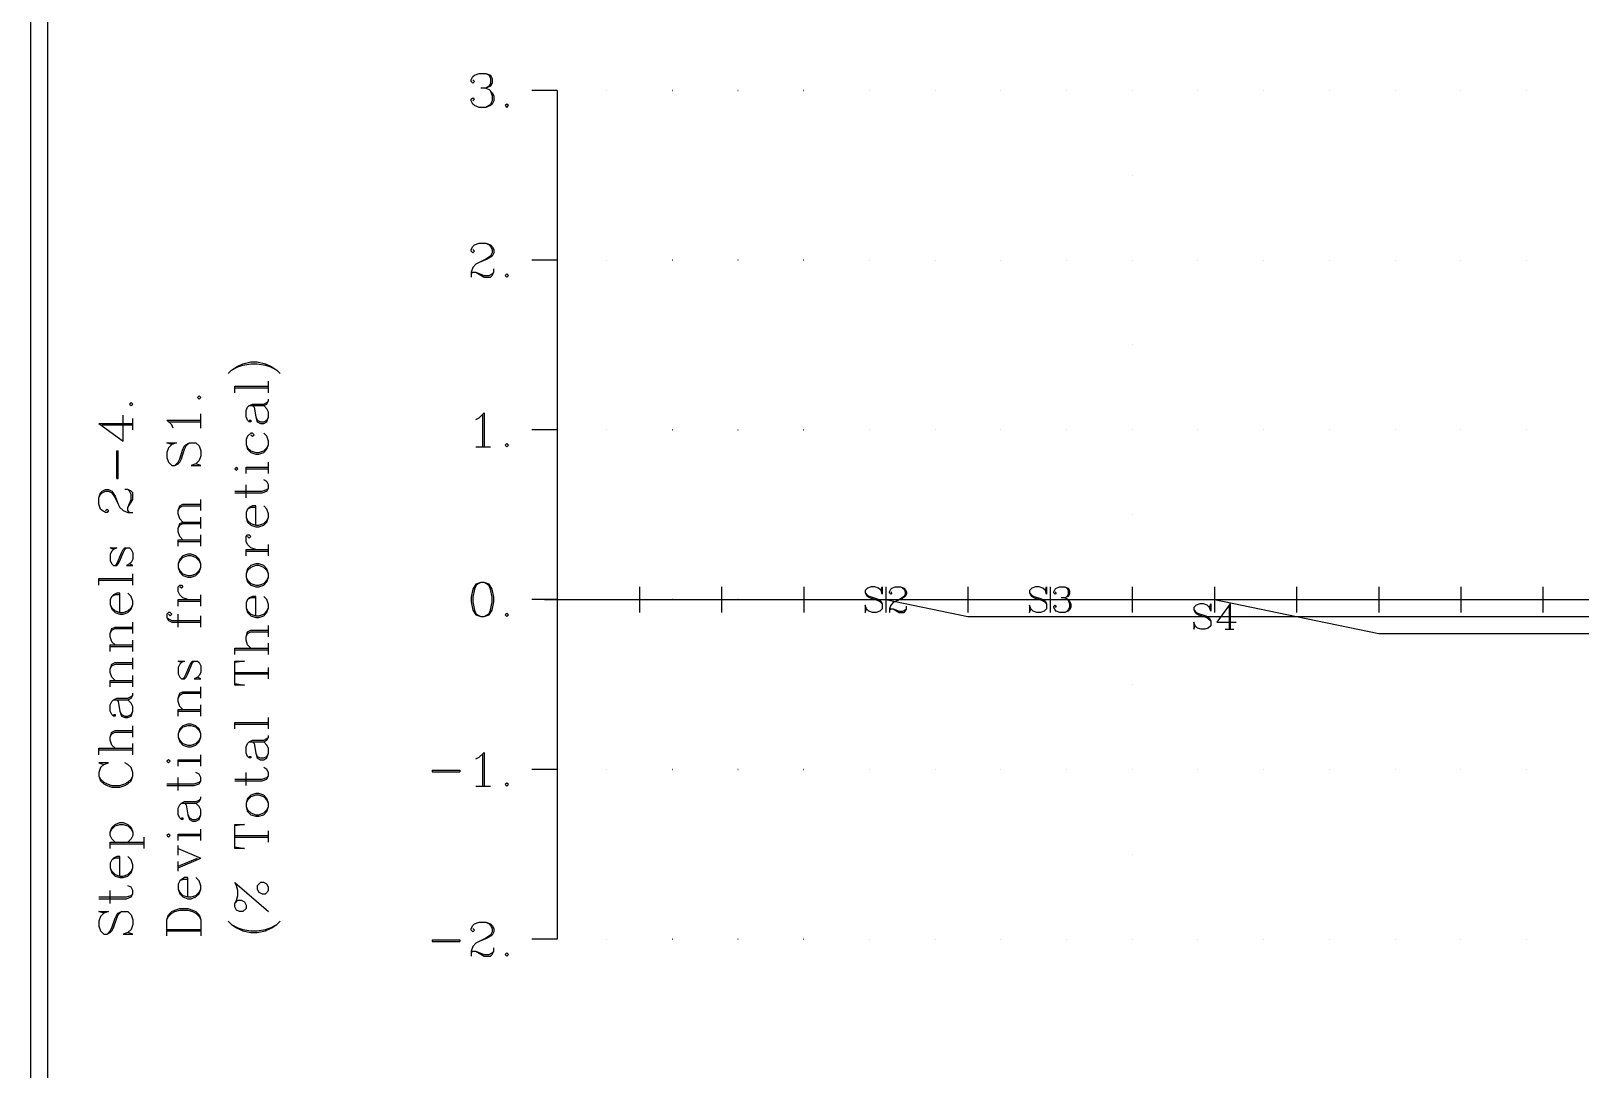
# Model space of a CAD drawing. Extents: x 10 to 200, y 0 to 250.
# Drawn here: x 10 to 101.2, y 73.3 to 134.5 of the extents above; entities that cross this region are included whole.
import ezdxf

# ---------------------------------------------------------------- set-up
doc = ezdxf.new("R2010")
doc.units = 0
doc.linetypes.add('1', pattern=[0])
for name, color, linetype in [('1', 7, '1'), ('2', 7, '1'), ('3', 7, '1')]:
    doc.layers.add(name, color=color, linetype=linetype)

msp = doc.modelspace()

# ---------------------------------------------------------------- linework, layer by layer
at = {"layer": '1'}
for p, q in [((41, 131), (39.5, 131)), ((41, 131), (41, 81)), ((41, 121), (39.5, 121)), ((22, 113.57), (24, 113.57)), ((22, 113.19), (22, 113.57)), ((22, 113.48), (24, 113.48)), ((24, 113.19), (24, 113.86)), ((14, 111.38), (16, 111.38)), ((16, 111), (16, 111.67)), ((18.1, 111.48), (20, 111.48)), ((20, 111.1), (20, 111.95)), ((36.6, 111.9), (36.6, 110)), ((14.19, 111.29), (16, 111.29)), ((41, 111), (39.5, 111)), ((36.21, 110), (37.07, 110)), ((22.67, 108.81), (24, 108.81)), ((22.67, 108.43), (22.67, 108.81)), ((22.67, 108.71), (24, 108.71)), ((24, 108.43), (24, 109.1)), ((22.67, 107), (22.67, 107.76)), ((20, 106.24), (20, 106.9)), ((20, 105.19), (20, 105.86)), ((18.67, 104.52), (20, 104.52)), ((18.67, 104.14), (18.67, 104.52)), ((18.67, 104.43), (20, 104.43)), ((20, 104.14), (20, 104.81)), ((24, 103.57), (24, 104.24)), ((22.67, 103.95), (24, 103.95)), ((22.67, 103.57), (22.67, 103.95)), ((22.67, 103.86), (24, 103.86)), ((14, 102.24), (16, 102.24)), ((14, 101.86), (14, 102.24)), ((16, 101.86), (16, 102.52)), ((14, 102.14), (16, 102.14)), ((20, 100.62), (20, 101.29)), ((41, 101.76), (41, 100.24)), ((45.84, 101.76), (45.84, 100.24)), ((50.68, 101.76), (50.68, 100.24)), ((55.52, 101.76), (55.52, 100.24)), ((60.35, 101.76), (60.35, 100.24)), ((65.19, 101.76), (65.19, 100.24)), ((70.03, 101.76), (70.03, 100.24)), ((74.87, 101.76), (74.87, 100.24)), ((79.71, 101.76), (79.71, 100.24)), ((84.55, 101.76), (84.55, 100.24)), ((89.39, 101.76), (89.39, 100.24)), ((94.23, 101.76), (94.23, 100.24)), ((99.06, 101.76), (99.06, 100.24)), ((18.67, 101), (20, 101)), ((18.67, 100.62), (18.67, 101)), ((18.67, 100.9), (20, 100.9)), ((41, 101), (39.5, 101)), ((40.24, 101), (41.76, 101)), ((45.08, 101), (46.6, 101)), ((49.92, 101), (51.44, 101)), ((54.75, 101), (56.28, 101)), ((59.59, 101), (61.12, 101)), ((64.43, 101), (65.96, 101)), ((69.27, 101), (70.79, 101)), ((74.11, 101), (75.63, 101)), ((78.95, 101), (80.47, 101)), ((80.57, 100.61), (80.57, 99.25)), ((80.64, 100.75), (80.64, 99.25)), ((83.79, 101), (85.31, 101)), ((88.63, 101), (90.15, 101)), ((93.46, 101), (94.99, 101)), ((98.3, 101), (99.83, 101)), ((16, 99), (16, 99.67)), ((18.67, 99.38), (18.67, 100.14)), ((20, 99.38), (20, 100.05)), ((24, 98.81), (24, 99.48)), ((16, 97.95), (16, 98.62)), ((80.35, 99.25), (80.85, 99.25)), ((14.67, 98.33), (16, 98.33)), ((14.67, 97.95), (14.67, 98.33)), ((14.67, 98.24), (16, 98.24)), ((22, 98.14), (24, 98.14)), ((22, 97.76), (22, 98.14)), ((22, 98.05), (24, 98.05)), ((24, 97.76), (24, 98.43)), ((16, 96.9), (16, 97.57)), ((24, 96.33), (24, 97)), ((14.67, 96.24), (16, 96.24)), ((14.67, 95.86), (14.67, 96.24)), ((14.67, 96.14), (16, 96.14)), ((16, 95.86), (16, 96.52)), ((20, 95.19), (20, 95.86)), ((22, 96.71), (24, 96.71)), ((22, 96.62), (24, 96.62)), ((18.67, 94.52), (20, 94.52)), ((18.67, 94.14), (18.67, 94.52)), ((18.67, 94.43), (20, 94.43)), ((20, 94.14), (20, 94.81)), ((24, 93.38), (24, 94.05)), ((16, 92.9), (16, 93.57)), ((22, 93.76), (24, 93.76)), ((22, 93.38), (22, 93.76)), ((22, 93.67), (24, 93.67)), ((14, 92.24), (16, 92.24)), ((14, 91.86), (14, 92.24)), ((16, 91.86), (16, 92.52)), ((14, 92.14), (16, 92.14)), ((18.67, 91.57), (20, 91.57)), ((18.67, 91.19), (18.67, 91.57)), ((18.67, 91.48), (20, 91.48)), ((20, 91.19), (20, 91.86)), ((36.6, 91.9), (36.6, 90)), ((18.67, 89.76), (18.67, 90.52)), ((22.67, 90.05), (22.67, 90.81)), ((41, 91), (39.5, 91)), ((36.21, 90), (37.07, 90)), ((14.67, 86.71), (16.67, 86.71)), ((14.67, 86.33), (14.67, 86.71)), ((16.67, 86.33), (16.67, 87)), ((18.67, 87.19), (20, 87.19)), ((18.67, 86.81), (18.67, 87.19)), ((18.67, 87.1), (20, 87.1)), ((20, 86.81), (20, 87.48)), ((22, 87.1), (24, 87.1)), ((22, 87), (24, 87)), ((24, 86.71), (24, 87.38)), ((14.67, 86.62), (16.67, 86.62)), ((18.67, 85.95), (18.67, 86.52)), ((18.67, 86.33), (20, 85.76)), ((18.67, 85.19), (20, 85.76)), ((18.67, 85.29), (19.81, 85.76)), ((18.67, 85), (18.67, 85.57)), ((22, 84.33), (24, 82.62)), ((14.67, 83.1), (14.67, 83.86)), ((18, 81.57), (20, 81.57)), ((18, 81.48), (20, 81.48)), ((41, 81), (39.5, 81))]:
    msp.add_line(p, q, dxfattribs=at)
for points in [[(36.02, 131.62), (36.12, 131.52), (36.02, 131.43), (35.93, 131.52), (35.93, 131.62), (36.02, 131.81), (36.12, 131.9), (36.4, 132), (36.79, 132), (37.07, 131.9), (37.17, 131.71), (37.17, 131.43), (37.07, 131.24), (36.79, 131.14), (36.5, 131.14)], [(36.79, 132), (36.98, 131.9), (37.07, 131.71), (37.07, 131.43), (36.98, 131.24), (36.79, 131.14)], [(36.79, 131.14), (36.98, 131.05), (37.17, 130.86), (37.26, 130.67), (37.26, 130.38), (37.17, 130.19), (37.07, 130.1), (36.79, 130), (36.4, 130), (36.12, 130.1), (36.02, 130.19), (35.93, 130.38), (35.93, 130.48), (36.02, 130.57), (36.12, 130.48), (36.02, 130.38)], [(37.07, 130.95), (37.17, 130.67), (37.17, 130.38), (37.07, 130.19), (36.98, 130.1), (36.79, 130)], [(38.02, 130.19), (37.93, 130.1), (38.02, 130), (38.12, 130.1), (38.02, 130.19)], [(36.02, 121.62), (36.12, 121.52), (36.02, 121.43), (35.93, 121.52), (35.93, 121.62), (36.02, 121.81), (36.12, 121.9), (36.4, 122), (36.79, 122), (37.07, 121.9), (37.17, 121.81), (37.26, 121.62), (37.26, 121.43), (37.17, 121.24), (36.88, 121.05), (36.4, 120.86), (36.21, 120.76), (36.02, 120.57), (35.93, 120.29), (35.93, 120)], [(36.79, 122), (36.98, 121.9), (37.07, 121.81), (37.17, 121.62), (37.17, 121.43), (37.07, 121.24), (36.79, 121.05), (36.4, 120.86)], [(36.21, 120.29), (36.69, 120), (37.07, 120), (37.17, 120.1), (37.26, 120.29), (37.26, 120.48)], [(35.93, 120.19), (36.02, 120.29), (36.21, 120.29), (36.69, 120.1), (36.98, 120.1), (37.17, 120.19), (37.26, 120.29)], [(38.02, 120.19), (37.93, 120.1), (38.02, 120), (38.12, 120.1), (38.02, 120.19)], [(21.62, 114.33), (21.81, 114.52), (22.1, 114.71), (22.48, 114.9), (22.95, 115), (23.33, 115), (23.81, 114.9), (24.19, 114.71), (24.48, 114.52), (24.67, 114.33)], [(21.81, 114.52), (22.19, 114.71), (22.48, 114.81), (22.95, 114.9), (23.33, 114.9), (23.81, 114.81), (24.1, 114.71), (24.48, 114.52)], [(15.81, 112.52), (15.9, 112.43), (16, 112.52), (15.9, 112.62), (15.81, 112.52)], [(19.81, 112.9), (19.9, 112.81), (20, 112.9), (19.9, 113), (19.81, 112.9)], [(22.86, 111.57), (22.95, 111.57), (22.95, 111.48), (22.86, 111.48), (22.76, 111.57), (22.67, 111.76), (22.67, 112.14), (22.76, 112.33), (22.86, 112.43), (23.05, 112.52), (23.71, 112.52), (23.9, 112.62), (24, 112.71)], [(22.86, 112.43), (23.71, 112.43), (23.9, 112.52), (24, 112.71), (24, 112.81)], [(23.05, 112.43), (23.14, 112.33), (23.24, 111.76), (23.33, 111.48), (23.52, 111.38), (23.71, 111.38), (23.9, 111.48), (24, 111.76), (24, 112.05), (23.9, 112.24), (23.71, 112.43)], [(14, 111.38), (15.43, 110.33), (15.43, 111.86)], [(18.38, 111.1), (18.29, 111.29), (18, 111.57), (20, 111.57)], [(23.24, 111.76), (23.33, 111.57), (23.52, 111.48), (23.71, 111.48), (23.9, 111.57), (24, 111.76)], [(36.21, 111.62), (36.4, 111.71), (36.69, 112), (36.69, 110)], [(22.95, 110.71), (23.05, 110.62), (23.14, 110.71), (23.05, 110.81), (22.95, 110.81), (22.76, 110.62), (22.67, 110.43), (22.67, 110.14), (22.76, 109.86), (22.95, 109.67), (23.24, 109.57), (23.43, 109.57), (23.71, 109.67), (23.9, 109.86), (24, 110.14), (24, 110.33), (23.9, 110.62), (23.71, 110.81)], [(15.05, 108.14), (15.05, 109.76), (15.14, 109.76)], [(15.05, 108.14), (15.14, 108.14), (15.14, 109.76)], [(18.29, 110.14), (18, 110.24), (18.57, 110.24), (18.29, 110.14), (18.1, 109.95), (18, 109.67), (18, 109.38), (18.1, 109.1), (18.29, 108.9), (18.48, 108.9), (18.67, 109), (18.76, 109.1), (18.86, 109.29), (19.05, 109.86), (19.14, 110.05), (19.33, 110.24)], [(18.48, 108.9), (18.67, 109.1), (18.76, 109.29), (18.95, 109.86), (19.05, 110.05), (19.14, 110.14), (19.33, 110.24), (19.71, 110.24), (19.9, 110.05), (20, 109.76), (20, 109.48), (19.9, 109.19), (19.71, 109), (19.43, 108.9), (20, 108.9), (19.71, 109)], [(22.67, 110.14), (22.76, 109.95), (22.95, 109.76), (23.24, 109.67), (23.43, 109.67), (23.71, 109.76), (23.9, 109.95), (24, 110.14)], [(38.02, 110.19), (37.93, 110.1), (38.02, 110), (38.12, 110.1), (38.02, 110.19)], [(22, 108.71), (22.1, 108.62), (22.19, 108.71), (22.1, 108.81), (22, 108.71)], [(22, 107.29), (23.62, 107.29), (23.9, 107.38), (24, 107.57), (24, 107.76), (23.9, 107.95), (23.71, 108.05)], [(14.38, 106.24), (14.48, 106.33), (14.57, 106.24), (14.48, 106.14), (14.38, 106.14), (14.19, 106.24), (14.1, 106.33), (14, 106.62), (14, 107), (14.1, 107.29), (14.19, 107.38), (14.38, 107.48), (14.57, 107.48), (14.76, 107.38), (14.95, 107.1), (15.14, 106.62), (15.24, 106.43), (15.43, 106.24), (15.71, 106.14), (16, 106.14)], [(14, 107), (14.1, 107.19), (14.19, 107.29), (14.38, 107.38), (14.57, 107.38), (14.76, 107.29), (14.95, 107), (15.14, 106.62)], [(15.71, 106.43), (16, 106.9), (16, 107.29), (15.9, 107.38), (15.71, 107.48), (15.52, 107.48)], [(15.81, 106.14), (15.71, 106.24), (15.71, 106.43), (15.9, 106.9), (15.9, 107.19), (15.81, 107.38), (15.71, 107.48)], [(22, 107.38), (23.62, 107.38), (23.9, 107.48), (24, 107.57)], [(18.95, 105.57), (18.76, 105.76), (18.67, 106.05), (18.67, 106.24), (18.76, 106.52), (18.95, 106.62), (20, 106.62)], [(18.67, 106.24), (18.76, 106.43), (18.95, 106.52), (20, 106.52)], [(23.24, 105.38), (23.24, 106.52), (23.05, 106.52), (22.86, 106.43), (22.76, 106.33), (22.67, 106.14), (22.67, 105.86), (22.76, 105.57), (22.95, 105.38), (23.24, 105.29), (23.43, 105.29), (23.71, 105.38), (23.9, 105.57), (24, 105.86), (24, 106.05), (23.9, 106.33), (23.71, 106.52)], [(22.67, 105.86), (22.76, 105.67), (22.95, 105.48), (23.24, 105.38), (23.43, 105.38), (23.71, 105.48), (23.9, 105.67), (24, 105.86)], [(23.24, 106.43), (22.95, 106.43), (22.76, 106.33)], [(18.95, 104.52), (18.76, 104.71), (18.67, 105), (18.67, 105.19), (18.76, 105.48), (18.95, 105.57), (20, 105.57)], [(18.67, 105.19), (18.76, 105.38), (18.95, 105.48), (20, 105.48)], [(14.86, 103.95), (14.67, 104.05), (15.05, 104.05), (14.86, 103.95), (14.76, 103.86), (14.67, 103.67), (14.67, 103.29), (14.76, 103.1), (14.86, 103), (15.05, 103), (15.14, 103.1), (15.24, 103.29), (15.43, 103.76), (15.52, 103.95), (15.62, 104.05)], [(14.95, 103), (15.05, 103.1), (15.14, 103.29), (15.33, 103.76), (15.43, 103.95), (15.52, 104.05), (15.81, 104.05), (15.9, 103.95), (16, 103.76), (16, 103.38), (15.9, 103.19), (15.81, 103.1), (15.62, 103), (16, 103), (15.81, 103.1)], [(23.24, 103.95), (22.95, 104.05), (22.76, 104.24), (22.67, 104.43), (22.67, 104.71), (22.76, 104.81), (22.86, 104.81), (22.95, 104.71), (22.86, 104.62), (22.76, 104.71)], [(18.67, 102.9), (18.76, 102.62), (18.95, 102.43), (19.24, 102.33), (19.43, 102.33), (19.71, 102.43), (19.9, 102.62), (20, 102.9), (20, 103.1), (19.9, 103.38), (19.71, 103.57), (19.43, 103.67), (19.24, 103.67), (18.95, 103.57), (18.76, 103.38), (18.67, 103.1), (18.67, 102.9)], [(20, 103.1), (19.9, 103.29), (19.71, 103.48), (19.43, 103.57), (19.24, 103.57), (18.95, 103.48), (18.76, 103.29), (18.67, 103.1)], [(18.67, 102.9), (18.76, 102.71), (18.95, 102.52), (19.24, 102.43), (19.43, 102.43), (19.71, 102.52), (19.9, 102.71), (20, 102.9)], [(22.67, 102.33), (22.76, 102.05), (22.95, 101.86), (23.24, 101.76), (23.43, 101.76), (23.71, 101.86), (23.9, 102.05), (24, 102.33), (24, 102.52), (23.9, 102.81), (23.71, 103), (23.43, 103.1), (23.24, 103.1), (22.95, 103), (22.76, 102.81), (22.67, 102.52), (22.67, 102.33)], [(24, 102.52), (23.9, 102.71), (23.71, 102.9), (23.43, 103), (23.24, 103), (22.95, 102.9), (22.76, 102.71), (22.67, 102.52)], [(22.67, 102.33), (22.76, 102.14), (22.95, 101.95), (23.24, 101.86), (23.43, 101.86), (23.71, 101.95), (23.9, 102.14), (24, 102.33)], [(15.24, 100.24), (15.24, 101.38), (15.05, 101.38), (14.86, 101.29), (14.76, 101.19), (14.67, 101), (14.67, 100.71), (14.76, 100.43), (14.95, 100.24), (15.24, 100.14), (15.43, 100.14), (15.71, 100.24), (15.9, 100.43), (16, 100.71), (16, 100.9), (15.9, 101.19), (15.71, 101.38)], [(15.24, 101.29), (14.95, 101.29), (14.76, 101.19)], [(19.24, 101), (18.95, 101.1), (18.76, 101.29), (18.67, 101.48), (18.67, 101.76), (18.76, 101.86), (18.86, 101.86), (18.95, 101.76), (18.86, 101.67), (18.76, 101.76)], [(36.5, 102), (36.21, 101.9), (36.02, 101.62), (35.93, 101.14), (35.93, 100.86), (36.02, 100.38), (36.21, 100.1), (36.5, 100), (36.69, 100), (36.98, 100.1), (37.17, 100.38), (37.26, 100.86), (37.26, 101.14), (37.17, 101.62), (36.98, 101.9), (36.69, 102), (36.5, 102)], [(36.5, 102), (36.31, 101.9), (36.21, 101.81), (36.12, 101.62), (36.02, 101.14), (36.02, 100.86), (36.12, 100.38), (36.21, 100.19), (36.31, 100.1), (36.5, 100)], [(36.69, 100), (36.88, 100.1), (36.98, 100.19), (37.07, 100.38), (37.17, 100.86), (37.17, 101.14), (37.07, 101.62), (36.98, 101.81), (36.88, 101.9), (36.69, 102)], [(60.07, 101.54), (60.14, 101.75), (60.14, 101.32), (60.07, 101.54), (59.93, 101.68), (59.71, 101.75), (59.5, 101.75), (59.28, 101.68), (59.14, 101.54), (59.14, 101.39), (59.21, 101.25), (59.28, 101.18), (59.43, 101.11), (59.85, 100.96), (60, 100.89), (60.14, 100.75)], [(59.14, 101.39), (59.28, 101.25), (59.43, 101.18), (59.85, 101.04), (60, 100.96), (60.07, 100.89), (60.14, 100.75), (60.14, 100.46), (60, 100.32), (59.78, 100.25), (59.57, 100.25), (59.35, 100.32), (59.21, 100.46), (59.14, 100.68), (59.14, 100.25), (59.21, 100.46)], [(60.64, 101.46), (60.71, 101.39), (60.64, 101.32), (60.57, 101.39), (60.57, 101.46), (60.64, 101.61), (60.71, 101.68), (60.93, 101.75), (61.21, 101.75), (61.43, 101.68), (61.5, 101.61), (61.57, 101.46), (61.57, 101.32), (61.5, 101.18), (61.28, 101.04), (60.93, 100.89), (60.78, 100.82), (60.64, 100.68), (60.57, 100.46), (60.57, 100.25)], [(61.21, 101.75), (61.35, 101.68), (61.43, 101.61), (61.5, 101.46), (61.5, 101.32), (61.43, 101.18), (61.21, 101.04), (60.93, 100.89)], [(69.75, 101.54), (69.82, 101.75), (69.82, 101.32), (69.75, 101.54), (69.6, 101.68), (69.39, 101.75), (69.18, 101.75), (68.96, 101.68), (68.82, 101.54), (68.82, 101.39), (68.89, 101.25), (68.96, 101.18), (69.1, 101.11), (69.53, 100.96), (69.68, 100.89), (69.82, 100.75)], [(68.82, 101.39), (68.96, 101.25), (69.1, 101.18), (69.53, 101.04), (69.68, 100.96), (69.75, 100.89), (69.82, 100.75), (69.82, 100.46), (69.68, 100.32), (69.46, 100.25), (69.25, 100.25), (69.03, 100.32), (68.89, 100.46), (68.82, 100.68), (68.82, 100.25), (68.89, 100.46)], [(70.32, 101.46), (70.39, 101.39), (70.32, 101.32), (70.25, 101.39), (70.25, 101.46), (70.32, 101.61), (70.39, 101.68), (70.6, 101.75), (70.89, 101.75), (71.1, 101.68), (71.18, 101.54), (71.18, 101.32), (71.1, 101.18), (70.89, 101.11), (70.68, 101.11)], [(70.89, 101.75), (71.03, 101.68), (71.1, 101.54), (71.1, 101.32), (71.03, 101.18), (70.89, 101.11)], [(14.67, 100.71), (14.76, 100.52), (14.95, 100.33), (15.24, 100.24), (15.43, 100.24), (15.71, 100.33), (15.9, 100.52), (16, 100.71)], [(23.24, 100.05), (23.24, 101.19), (23.05, 101.19), (22.86, 101.1), (22.76, 101), (22.67, 100.81), (22.67, 100.52), (22.76, 100.24), (22.95, 100.05), (23.24, 99.95), (23.43, 99.95), (23.71, 100.05), (23.9, 100.24), (24, 100.52), (24, 100.71), (23.9, 101), (23.71, 101.19)], [(22.67, 100.52), (22.76, 100.33), (22.95, 100.14), (23.24, 100.05), (23.43, 100.05), (23.71, 100.14), (23.9, 100.33), (24, 100.52)], [(23.24, 101.1), (22.95, 101.1), (22.76, 101)], [(41, 101), (45.84, 101), (50.68, 101), (55.52, 101), (60.35, 101), (65.19, 101), (70.03, 101), (74.87, 101), (79.71, 101), (84.55, 101), (89.39, 101), (94.23, 101), (99.06, 101), (103.9, 101)], [(41, 101), (45.84, 101), (50.68, 101), (55.52, 101), (60.35, 101), (65.19, 101), (70.03, 101), (74.87, 101), (79.71, 101), (84.55, 101), (89.39, 101), (94.23, 101), (99.06, 101), (103.9, 101)], [(41, 101), (45.84, 101), (50.68, 101), (55.52, 101), (60.35, 101), (65.19, 101), (70.03, 101), (74.87, 101), (79.71, 101), (84.55, 100), (89.39, 100), (94.23, 100), (99.06, 100), (103.9, 100)], [(41, 101), (45.84, 101), (50.68, 101), (55.52, 101), (60.35, 101), (65.19, 100), (70.03, 100), (74.87, 100), (79.71, 100), (84.55, 100), (89.39, 99), (94.23, 99), (99.06, 99), (103.9, 99)], [(60.57, 100.39), (60.64, 100.46), (60.78, 100.46), (61.14, 100.32), (61.35, 100.32), (61.5, 100.39), (61.57, 100.46)], [(60.78, 100.46), (61.14, 100.25), (61.43, 100.25), (61.5, 100.32), (61.57, 100.46), (61.57, 100.61)], [(70.89, 101.11), (71.03, 101.04), (71.18, 100.89), (71.25, 100.75), (71.25, 100.54), (71.18, 100.39), (71.1, 100.32), (70.89, 100.25), (70.6, 100.25), (70.39, 100.32), (70.32, 100.39), (70.25, 100.54), (70.25, 100.61), (70.32, 100.68), (70.39, 100.61), (70.32, 100.54)], [(71.1, 100.96), (71.18, 100.75), (71.18, 100.54), (71.1, 100.39), (71.03, 100.32), (70.89, 100.25)], [(79.42, 100.54), (79.5, 100.75), (79.5, 100.32), (79.42, 100.54), (79.28, 100.68), (79.07, 100.75), (78.85, 100.75), (78.64, 100.68), (78.5, 100.54), (78.5, 100.39), (78.57, 100.25), (78.64, 100.18), (78.78, 100.11), (79.21, 99.96), (79.35, 99.89), (79.5, 99.75)], [(78.5, 100.39), (78.64, 100.25), (78.78, 100.18), (79.21, 100.04), (79.35, 99.96), (79.42, 99.89), (79.5, 99.75), (79.5, 99.46), (79.35, 99.32), (79.14, 99.25), (78.92, 99.25), (78.71, 99.32), (78.57, 99.46), (78.5, 99.68), (78.5, 99.25), (78.57, 99.46)], [(80.64, 100.75), (79.85, 99.68), (81, 99.68)], [(18.1, 100.14), (18.19, 100.05), (18.29, 100.14), (18.19, 100.24), (18.1, 100.24), (18, 100.14), (18, 99.95), (18.1, 99.76), (18.29, 99.67), (20, 99.67)], [(18, 99.95), (18.1, 99.86), (18.29, 99.76), (20, 99.76)], [(38.02, 100.19), (37.93, 100.1), (38.02, 100), (38.12, 100.1), (38.02, 100.19)], [(14.95, 98.33), (14.76, 98.52), (14.67, 98.81), (14.67, 99), (14.76, 99.29), (14.95, 99.38), (16, 99.38)], [(14.67, 99), (14.76, 99.19), (14.95, 99.29), (16, 99.29)], [(22.95, 98.14), (22.76, 98.33), (22.67, 98.62), (22.67, 98.81), (22.76, 99.1), (22.95, 99.19), (24, 99.19)], [(22.67, 98.81), (22.76, 99), (22.95, 99.1), (24, 99.1)], [(14.95, 96.24), (14.76, 96.43), (14.67, 96.71), (14.67, 96.9), (14.76, 97.19), (14.95, 97.29), (16, 97.29)], [(14.67, 96.9), (14.76, 97.1), (14.95, 97.19), (16, 97.19)], [(18.86, 97.29), (18.67, 97.38), (19.05, 97.38), (18.86, 97.29), (18.76, 97.19), (18.67, 97), (18.67, 96.62), (18.76, 96.43), (18.86, 96.33), (19.05, 96.33), (19.14, 96.43), (19.24, 96.62), (19.43, 97.1), (19.52, 97.29), (19.62, 97.38)], [(18.95, 96.33), (19.05, 96.43), (19.14, 96.62), (19.33, 97.1), (19.43, 97.29), (19.52, 97.38), (19.81, 97.38), (19.9, 97.29), (20, 97.1), (20, 96.71), (19.9, 96.52), (19.81, 96.43), (19.62, 96.33), (20, 96.33), (19.81, 96.43)], [(22, 96.05), (22.57, 95.95), (22, 95.95), (22, 97.38), (22.57, 97.38), (22, 97.29)], [(14.86, 94.24), (14.95, 94.24), (14.95, 94.14), (14.86, 94.14), (14.76, 94.24), (14.67, 94.43), (14.67, 94.81), (14.76, 95), (14.86, 95.1), (15.05, 95.19), (15.71, 95.19), (15.9, 95.29), (16, 95.38)], [(14.86, 95.1), (15.71, 95.1), (15.9, 95.19), (16, 95.38), (16, 95.48)], [(15.05, 95.1), (15.14, 95), (15.24, 94.43), (15.33, 94.14), (15.52, 94.05), (15.71, 94.05), (15.9, 94.14), (16, 94.43), (16, 94.71), (15.9, 94.9), (15.71, 95.1)], [(18.95, 94.52), (18.76, 94.71), (18.67, 95), (18.67, 95.19), (18.76, 95.48), (18.95, 95.57), (20, 95.57)], [(18.67, 95.19), (18.76, 95.38), (18.95, 95.48), (20, 95.48)], [(15.24, 94.43), (15.33, 94.24), (15.52, 94.14), (15.71, 94.14), (15.9, 94.24), (16, 94.43)], [(14.95, 92.24), (14.76, 92.43), (14.67, 92.71), (14.67, 92.9), (14.76, 93.19), (14.95, 93.29), (16, 93.29)], [(14.67, 92.9), (14.76, 93.1), (14.95, 93.19), (16, 93.19)], [(18.67, 92.9), (18.76, 92.62), (18.95, 92.43), (19.24, 92.33), (19.43, 92.33), (19.71, 92.43), (19.9, 92.62), (20, 92.9), (20, 93.1), (19.9, 93.38), (19.71, 93.57), (19.43, 93.67), (19.24, 93.67), (18.95, 93.57), (18.76, 93.38), (18.67, 93.1), (18.67, 92.9)], [(20, 93.1), (19.9, 93.29), (19.71, 93.48), (19.43, 93.57), (19.24, 93.57), (18.95, 93.48), (18.76, 93.29), (18.67, 93.1)], [(18.67, 92.9), (18.76, 92.71), (18.95, 92.52), (19.24, 92.43), (19.43, 92.43), (19.71, 92.52), (19.9, 92.71), (20, 92.9)], [(22.86, 91.76), (22.95, 91.76), (22.95, 91.67), (22.86, 91.67), (22.76, 91.76), (22.67, 91.95), (22.67, 92.33), (22.76, 92.52), (22.86, 92.62), (23.05, 92.71), (23.71, 92.71), (23.9, 92.81), (24, 92.9)], [(22.86, 92.62), (23.71, 92.62), (23.9, 92.71), (24, 92.9), (24, 93)], [(23.05, 92.62), (23.14, 92.52), (23.24, 91.95), (23.33, 91.67), (23.52, 91.57), (23.71, 91.57), (23.9, 91.67), (24, 91.95), (24, 92.24), (23.9, 92.43), (23.71, 92.62)], [(14.29, 91.29), (14.57, 91.38), (14, 91.38), (14.29, 91.29), (14.1, 91.1), (14, 90.81), (14, 90.62), (14.1, 90.33), (14.29, 90.14), (14.48, 90.05), (14.76, 89.95), (15.24, 89.95), (15.52, 90.05), (15.71, 90.14), (15.9, 90.33), (16, 90.62), (16, 90.81), (15.9, 91.1), (15.71, 91.29), (15.52, 91.38)], [(18, 91.48), (18.1, 91.38), (18.19, 91.48), (18.1, 91.57), (18, 91.48)], [(23.24, 91.95), (23.33, 91.76), (23.52, 91.67), (23.71, 91.67), (23.9, 91.76), (24, 91.95)], [(36.21, 91.62), (36.4, 91.71), (36.69, 92), (36.69, 90)], [(14, 90.62), (14.1, 90.43), (14.29, 90.24), (14.48, 90.14), (14.76, 90.05), (15.24, 90.05), (15.52, 90.14), (15.71, 90.24), (15.9, 90.43), (16, 90.62)], [(18, 90.05), (19.62, 90.05), (19.9, 90.14), (20, 90.33), (20, 90.52), (19.9, 90.71), (19.71, 90.81)], [(22, 90.33), (23.62, 90.33), (23.9, 90.43), (24, 90.62), (24, 90.81), (23.9, 91), (23.71, 91.1)], [(22, 90.43), (23.62, 90.43), (23.9, 90.52), (24, 90.62)], [(33.64, 90.95), (35.26, 90.95), (35.26, 90.86)], [(33.64, 90.95), (33.64, 90.86), (35.26, 90.86)], [(18, 90.14), (19.62, 90.14), (19.9, 90.24), (20, 90.33)], [(22.67, 88.81), (22.76, 88.52), (22.95, 88.33), (23.24, 88.24), (23.43, 88.24), (23.71, 88.33), (23.9, 88.52), (24, 88.81), (24, 89), (23.9, 89.29), (23.71, 89.48), (23.43, 89.57), (23.24, 89.57), (22.95, 89.48), (22.76, 89.29), (22.67, 89), (22.67, 88.81)], [(24, 89), (23.9, 89.19), (23.71, 89.38), (23.43, 89.48), (23.24, 89.48), (22.95, 89.38), (22.76, 89.19), (22.67, 89)], [(38.02, 90.19), (37.93, 90.1), (38.02, 90), (38.12, 90.1), (38.02, 90.19)], [(18.86, 88.14), (18.95, 88.14), (18.95, 88.05), (18.86, 88.05), (18.76, 88.14), (18.67, 88.33), (18.67, 88.71), (18.76, 88.9), (18.86, 89), (19.05, 89.1), (19.71, 89.1), (19.9, 89.19), (20, 89.29)], [(18.86, 89), (19.71, 89), (19.9, 89.1), (20, 89.29), (20, 89.38)], [(19.05, 89), (19.14, 88.9), (19.24, 88.33), (19.33, 88.05), (19.52, 87.95), (19.71, 87.95), (19.9, 88.05), (20, 88.33), (20, 88.62), (19.9, 88.81), (19.71, 89)], [(22.67, 88.81), (22.76, 88.62), (22.95, 88.43), (23.24, 88.33), (23.43, 88.33), (23.71, 88.43), (23.9, 88.62), (24, 88.81)], [(14.95, 86.71), (14.76, 86.9), (14.67, 87.1), (14.67, 87.29), (14.76, 87.57), (14.95, 87.76), (15.24, 87.86), (15.43, 87.86), (15.71, 87.76), (15.9, 87.57), (16, 87.29), (16, 87.1), (15.9, 86.9), (15.71, 86.71)], [(14.67, 87.29), (14.76, 87.48), (14.95, 87.67), (15.24, 87.76), (15.43, 87.76), (15.71, 87.67), (15.9, 87.48), (16, 87.29)], [(19.24, 88.33), (19.33, 88.14), (19.52, 88.05), (19.71, 88.05), (19.9, 88.14), (20, 88.33)], [(22, 86.43), (22.57, 86.33), (22, 86.33), (22, 87.76), (22.57, 87.76), (22, 87.67)], [(18, 87.1), (18.1, 87), (18.19, 87.1), (18.1, 87.19), (18, 87.1)], [(15.24, 84.71), (15.24, 85.86), (15.05, 85.86), (14.86, 85.76), (14.76, 85.67), (14.67, 85.48), (14.67, 85.19), (14.76, 84.9), (14.95, 84.71), (15.24, 84.62), (15.43, 84.62), (15.71, 84.71), (15.9, 84.9), (16, 85.19), (16, 85.38), (15.9, 85.67), (15.71, 85.86)], [(14.67, 85.19), (14.76, 85), (14.95, 84.81), (15.24, 84.71), (15.43, 84.71), (15.71, 84.81), (15.9, 85), (16, 85.19)], [(15.24, 85.76), (14.95, 85.76), (14.76, 85.67)], [(14, 83.38), (15.62, 83.38), (15.9, 83.48), (16, 83.67), (16, 83.86), (15.9, 84.05), (15.71, 84.14)], [(19.24, 83.48), (19.24, 84.62), (19.05, 84.62), (18.86, 84.52), (18.76, 84.43), (18.67, 84.24), (18.67, 83.95), (18.76, 83.67), (18.95, 83.48), (19.24, 83.38), (19.43, 83.38), (19.71, 83.48), (19.9, 83.67), (20, 83.95), (20, 84.14), (19.9, 84.43), (19.71, 84.62)], [(18.67, 83.95), (18.76, 83.76), (18.95, 83.57), (19.24, 83.48), (19.43, 83.48), (19.71, 83.57), (19.9, 83.76), (20, 83.95)], [(19.24, 84.52), (18.95, 84.52), (18.76, 84.43)], [(22, 83.1), (22.19, 83.29), (22.38, 83.29), (22.57, 83.19), (22.67, 83), (22.67, 82.81), (22.48, 82.62), (22.29, 82.62), (22.1, 82.71), (22, 82.9), (22, 83.1), (22.1, 83.29), (22.19, 83.57), (22.19, 83.86), (22.1, 84.14), (22, 84.33)], [(23.33, 83.95), (23.43, 83.76), (23.62, 83.67), (23.81, 83.67), (24, 83.86), (24, 84.05), (23.9, 84.24), (23.71, 84.33), (23.52, 84.33), (23.33, 84.14), (23.33, 83.95)], [(14, 83.48), (15.62, 83.48), (15.9, 83.57), (16, 83.67)], [(14.29, 82.52), (14, 82.62), (14.57, 82.62), (14.29, 82.52), (14.1, 82.33), (14, 82.05), (14, 81.76), (14.1, 81.48), (14.29, 81.29), (14.48, 81.29), (14.67, 81.38), (14.76, 81.48), (14.86, 81.67), (15.05, 82.24), (15.14, 82.43), (15.33, 82.62)], [(14.48, 81.29), (14.67, 81.48), (14.76, 81.67), (14.95, 82.24), (15.05, 82.43), (15.14, 82.52), (15.33, 82.62), (15.71, 82.62), (15.9, 82.43), (16, 82.14), (16, 81.86), (15.9, 81.57), (15.71, 81.38), (15.43, 81.29), (16, 81.29), (15.71, 81.38)], [(18, 81.19), (18, 82.14), (18.1, 82.43), (18.29, 82.62), (18.48, 82.71), (18.76, 82.81), (19.24, 82.81), (19.52, 82.71), (19.71, 82.62), (19.9, 82.43), (20, 82.14), (20, 81.19)], [(18, 82.14), (18.1, 82.33), (18.29, 82.52), (18.48, 82.62), (18.76, 82.71), (19.24, 82.71), (19.52, 82.62), (19.71, 82.52), (19.9, 82.33), (20, 82.14)], [(21.62, 82.05), (21.81, 81.86), (22.1, 81.67), (22.48, 81.48), (22.95, 81.38), (23.33, 81.38), (23.81, 81.48), (24.19, 81.67), (24.48, 81.86), (24.67, 82.05)], [(21.81, 81.86), (22.19, 81.67), (22.48, 81.57), (22.95, 81.48), (23.33, 81.48), (23.81, 81.57), (24.1, 81.67), (24.48, 81.86)], [(36.02, 81.62), (36.12, 81.52), (36.02, 81.43), (35.93, 81.52), (35.93, 81.62), (36.02, 81.81), (36.12, 81.9), (36.4, 82), (36.79, 82), (37.07, 81.9), (37.17, 81.81), (37.26, 81.62), (37.26, 81.43), (37.17, 81.24), (36.88, 81.05), (36.4, 80.86), (36.21, 80.76), (36.02, 80.57), (35.93, 80.29), (35.93, 80)], [(36.79, 82), (36.98, 81.9), (37.07, 81.81), (37.17, 81.62), (37.17, 81.43), (37.07, 81.24), (36.79, 81.05), (36.4, 80.86)], [(33.64, 80.95), (35.26, 80.95), (35.26, 80.86)], [(33.64, 80.95), (33.64, 80.86), (35.26, 80.86)], [(36.21, 80.29), (36.69, 80), (37.07, 80), (37.17, 80.1), (37.26, 80.29), (37.26, 80.48)], [(35.93, 80.19), (36.02, 80.29), (36.21, 80.29), (36.69, 80.1), (36.98, 80.1), (37.17, 80.19), (37.26, 80.29)], [(38.02, 80.19), (37.93, 80.1), (38.02, 80), (38.12, 80.1), (38.02, 80.19)]]:
    msp.add_lwpolyline(points, dxfattribs=at)
at = {"layer": '2'}
for points in [[(11, 1), (11, 249), (199, 249), (199, 1), (11, 1)], [(43.9, 131), (43.9, 131), (43.9, 131), (43.9, 131), (43.9, 131)], [(47.78, 131), (47.77, 131), (47.77, 131), (47.78, 131), (47.78, 131)], [(51.65, 131), (51.64, 131), (51.64, 131), (51.65, 131), (51.65, 131)], [(55.52, 131), (55.51, 131), (55.51, 131), (55.52, 131), (55.52, 131)], [(59.39, 131), (59.39, 131), (59.39, 131), (59.39, 131), (59.39, 131)], [(63.26, 131), (63.26, 131), (63.26, 131), (63.26, 131), (63.26, 131)], [(67.13, 131), (67.13, 131), (67.13, 131), (67.13, 131), (67.13, 131)], [(71, 131), (71, 131), (71, 131), (71, 131), (71, 131)], [(74.87, 131), (74.87, 131), (74.87, 131), (74.87, 131), (74.87, 131)], [(74.87, 131), (74.87, 131), (74.87, 131), (74.87, 131), (74.87, 131)], [(78.74, 131), (78.74, 131), (78.74, 131), (78.74, 131), (78.74, 131)], [(82.61, 131), (82.61, 131), (82.61, 131), (82.61, 131), (82.61, 131)], [(86.49, 131), (86.48, 131), (86.48, 131), (86.49, 131), (86.49, 131)], [(90.36, 131), (90.35, 131), (90.35, 131), (90.36, 131), (90.36, 131)], [(94.23, 131), (94.22, 131), (94.22, 131), (94.23, 131), (94.23, 131)], [(98.1, 131), (98.1, 131), (98.1, 131), (98.1, 131), (98.1, 131)], [(74.87, 126), (74.87, 126), (74.87, 126), (74.87, 126), (74.87, 126)], [(43.9, 121), (43.9, 121), (43.9, 121), (43.9, 121), (43.9, 121)], [(47.78, 121), (47.77, 121), (47.77, 121), (47.78, 121), (47.78, 121)], [(51.65, 121), (51.64, 121), (51.64, 121), (51.65, 121), (51.65, 121)], [(55.52, 121), (55.51, 121), (55.51, 121), (55.52, 121), (55.52, 121)], [(59.39, 121), (59.39, 121), (59.39, 121), (59.39, 121), (59.39, 121)], [(63.26, 121), (63.26, 121), (63.26, 121), (63.26, 121), (63.26, 121)], [(67.13, 121), (67.13, 121), (67.13, 121), (67.13, 121), (67.13, 121)], [(71, 121), (71, 121), (71, 121), (71, 121), (71, 121)], [(74.87, 121), (74.87, 121), (74.87, 121), (74.87, 121), (74.87, 121)], [(74.87, 121), (74.87, 121), (74.87, 121), (74.87, 121), (74.87, 121)], [(78.74, 121), (78.74, 121), (78.74, 121), (78.74, 121), (78.74, 121)], [(82.61, 121), (82.61, 121), (82.61, 121), (82.61, 121), (82.61, 121)], [(86.49, 121), (86.48, 121), (86.48, 121), (86.49, 121), (86.49, 121)], [(90.36, 121), (90.35, 121), (90.35, 121), (90.36, 121), (90.36, 121)], [(94.23, 121), (94.22, 121), (94.22, 121), (94.23, 121), (94.23, 121)], [(98.1, 121), (98.1, 121), (98.1, 121), (98.1, 121), (98.1, 121)], [(74.87, 116), (74.87, 116), (74.87, 116), (74.87, 116), (74.87, 116)], [(43.9, 111), (43.9, 111), (43.9, 111), (43.9, 111), (43.9, 111)], [(47.78, 111), (47.77, 111), (47.77, 111), (47.78, 111), (47.78, 111)], [(51.65, 111), (51.64, 111), (51.64, 111), (51.65, 111), (51.65, 111)], [(55.52, 111), (55.51, 111), (55.51, 111), (55.52, 111), (55.52, 111)], [(59.39, 111), (59.39, 111), (59.39, 111), (59.39, 111), (59.39, 111)], [(63.26, 111), (63.26, 111), (63.26, 111), (63.26, 111), (63.26, 111)], [(67.13, 111), (67.13, 111), (67.13, 111), (67.13, 111), (67.13, 111)], [(71, 111), (71, 111), (71, 111), (71, 111), (71, 111)], [(74.87, 111), (74.87, 111), (74.87, 111), (74.87, 111), (74.87, 111)], [(74.87, 111), (74.87, 111), (74.87, 111), (74.87, 111), (74.87, 111)], [(78.74, 111), (78.74, 111), (78.74, 111), (78.74, 111), (78.74, 111)], [(82.61, 111), (82.61, 111), (82.61, 111), (82.61, 111), (82.61, 111)], [(86.49, 111), (86.48, 111), (86.48, 111), (86.49, 111), (86.49, 111)], [(90.36, 111), (90.35, 111), (90.35, 111), (90.36, 111), (90.36, 111)], [(94.23, 111), (94.22, 111), (94.22, 111), (94.23, 111), (94.23, 111)], [(98.1, 111), (98.1, 111), (98.1, 111), (98.1, 111), (98.1, 111)], [(74.87, 106), (74.87, 106), (74.87, 106), (74.87, 106), (74.87, 106)], [(43.9, 101), (43.9, 101), (43.9, 101), (43.9, 101), (43.9, 101)], [(47.78, 101), (47.77, 101), (47.77, 101), (47.78, 101), (47.78, 101)], [(51.65, 101), (51.64, 101), (51.64, 101), (51.65, 101), (51.65, 101)], [(55.52, 101), (55.51, 101), (55.51, 101), (55.52, 101), (55.52, 101)], [(59.39, 101), (59.39, 101), (59.39, 101), (59.39, 101), (59.39, 101)], [(63.26, 101), (63.26, 101), (63.26, 101), (63.26, 101), (63.26, 101)], [(67.13, 101), (67.13, 101), (67.13, 101), (67.13, 101), (67.13, 101)], [(71, 101), (71, 101), (71, 101), (71, 101), (71, 101)], [(74.87, 101), (74.87, 101), (74.87, 101), (74.87, 101), (74.87, 101)], [(74.87, 101), (74.87, 101), (74.87, 101), (74.87, 101), (74.87, 101)], [(78.74, 101), (78.74, 101), (78.74, 101), (78.74, 101), (78.74, 101)], [(82.61, 101), (82.61, 101), (82.61, 101), (82.61, 101), (82.61, 101)], [(86.49, 101), (86.48, 101), (86.48, 101), (86.49, 101), (86.49, 101)], [(90.36, 101), (90.35, 101), (90.35, 101), (90.36, 101), (90.36, 101)], [(94.23, 101), (94.22, 101), (94.22, 101), (94.23, 101), (94.23, 101)], [(98.1, 101), (98.1, 101), (98.1, 101), (98.1, 101), (98.1, 101)], [(74.87, 96), (74.87, 96), (74.87, 96), (74.87, 96), (74.87, 96)], [(43.9, 91), (43.9, 91), (43.9, 91), (43.9, 91), (43.9, 91)], [(47.78, 91), (47.77, 91), (47.77, 91), (47.78, 91), (47.78, 91)], [(51.65, 91), (51.64, 91), (51.64, 91), (51.65, 91), (51.65, 91)], [(55.52, 91), (55.51, 91), (55.51, 91), (55.52, 91), (55.52, 91)], [(59.39, 91), (59.39, 91), (59.39, 91), (59.39, 91), (59.39, 91)], [(63.26, 91), (63.26, 91), (63.26, 91), (63.26, 91), (63.26, 91)], [(67.13, 91), (67.13, 91), (67.13, 91), (67.13, 91), (67.13, 91)], [(71, 91), (71, 91), (71, 91), (71, 91), (71, 91)], [(74.87, 91), (74.87, 91), (74.87, 91), (74.87, 91), (74.87, 91)], [(74.87, 91), (74.87, 91), (74.87, 91), (74.87, 91), (74.87, 91)], [(78.74, 91), (78.74, 91), (78.74, 91), (78.74, 91), (78.74, 91)], [(82.61, 91), (82.61, 91), (82.61, 91), (82.61, 91), (82.61, 91)], [(86.49, 91), (86.48, 91), (86.48, 91), (86.49, 91), (86.49, 91)], [(90.36, 91), (90.35, 91), (90.35, 91), (90.36, 91), (90.36, 91)], [(94.23, 91), (94.22, 91), (94.22, 91), (94.23, 91), (94.23, 91)], [(98.1, 91), (98.1, 91), (98.1, 91), (98.1, 91), (98.1, 91)], [(74.87, 86), (74.87, 86), (74.87, 86), (74.87, 86), (74.87, 86)], [(43.9, 81), (43.9, 81), (43.9, 81), (43.9, 81), (43.9, 81)], [(47.78, 81), (47.77, 81), (47.77, 81), (47.78, 81), (47.78, 81)], [(51.65, 81), (51.64, 81), (51.64, 81), (51.65, 81), (51.65, 81)], [(55.52, 81), (55.51, 81), (55.51, 81), (55.52, 81), (55.52, 81)], [(59.39, 81), (59.39, 81), (59.39, 81), (59.39, 81), (59.39, 81)], [(63.26, 81), (63.26, 81), (63.26, 81), (63.26, 81), (63.26, 81)], [(67.13, 81), (67.13, 81), (67.13, 81), (67.13, 81), (67.13, 81)], [(71, 81), (71, 81), (71, 81), (71, 81), (71, 81)], [(74.87, 81), (74.87, 81), (74.87, 81), (74.87, 81), (74.87, 81)], [(74.87, 81), (74.87, 81), (74.87, 81), (74.87, 81), (74.87, 81)], [(78.74, 81), (78.74, 81), (78.74, 81), (78.74, 81), (78.74, 81)], [(82.61, 81), (82.61, 81), (82.61, 81), (82.61, 81), (82.61, 81)], [(86.49, 81), (86.48, 81), (86.48, 81), (86.49, 81), (86.49, 81)], [(90.36, 81), (90.35, 81), (90.35, 81), (90.36, 81), (90.36, 81)], [(94.23, 81), (94.22, 81), (94.22, 81), (94.23, 81), (94.23, 81)], [(98.1, 81), (98.1, 81), (98.1, 81), (98.1, 81), (98.1, 81)]]:
    msp.add_lwpolyline(points, dxfattribs=at)
at = {"layer": '3'}
msp.add_lwpolyline([(10, 0), (10, 250), (200, 250), (200, 0), (10, 0)], dxfattribs=at)

doc.saveas('drawing.dxf')
